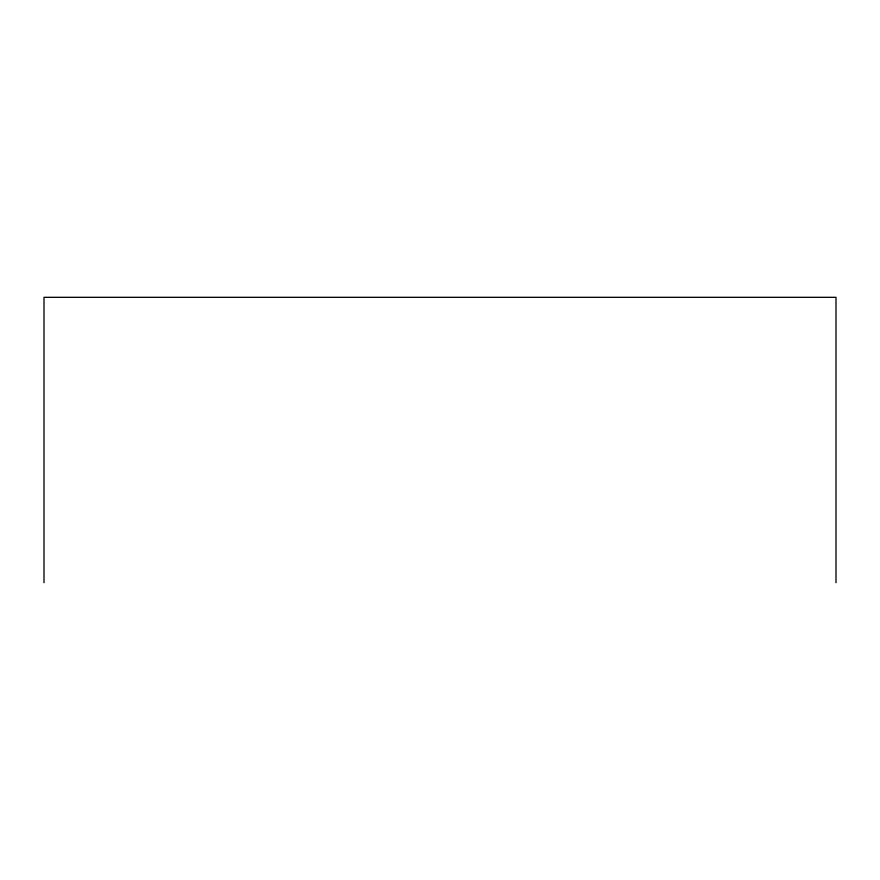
<?xml version="1.0" encoding="UTF-8"?>
<svg xmlns="http://www.w3.org/2000/svg" width="880" height="880" viewBox="0 0 880 880"><rect width="100%" height="100%" fill="white"/><g stroke="black" fill="none" stroke-linecap="round" stroke-linejoin="round"><path stroke-width="1.32" d="M836 582.681L836 297.319L44 297.319L44 582.681"/></g></svg>
